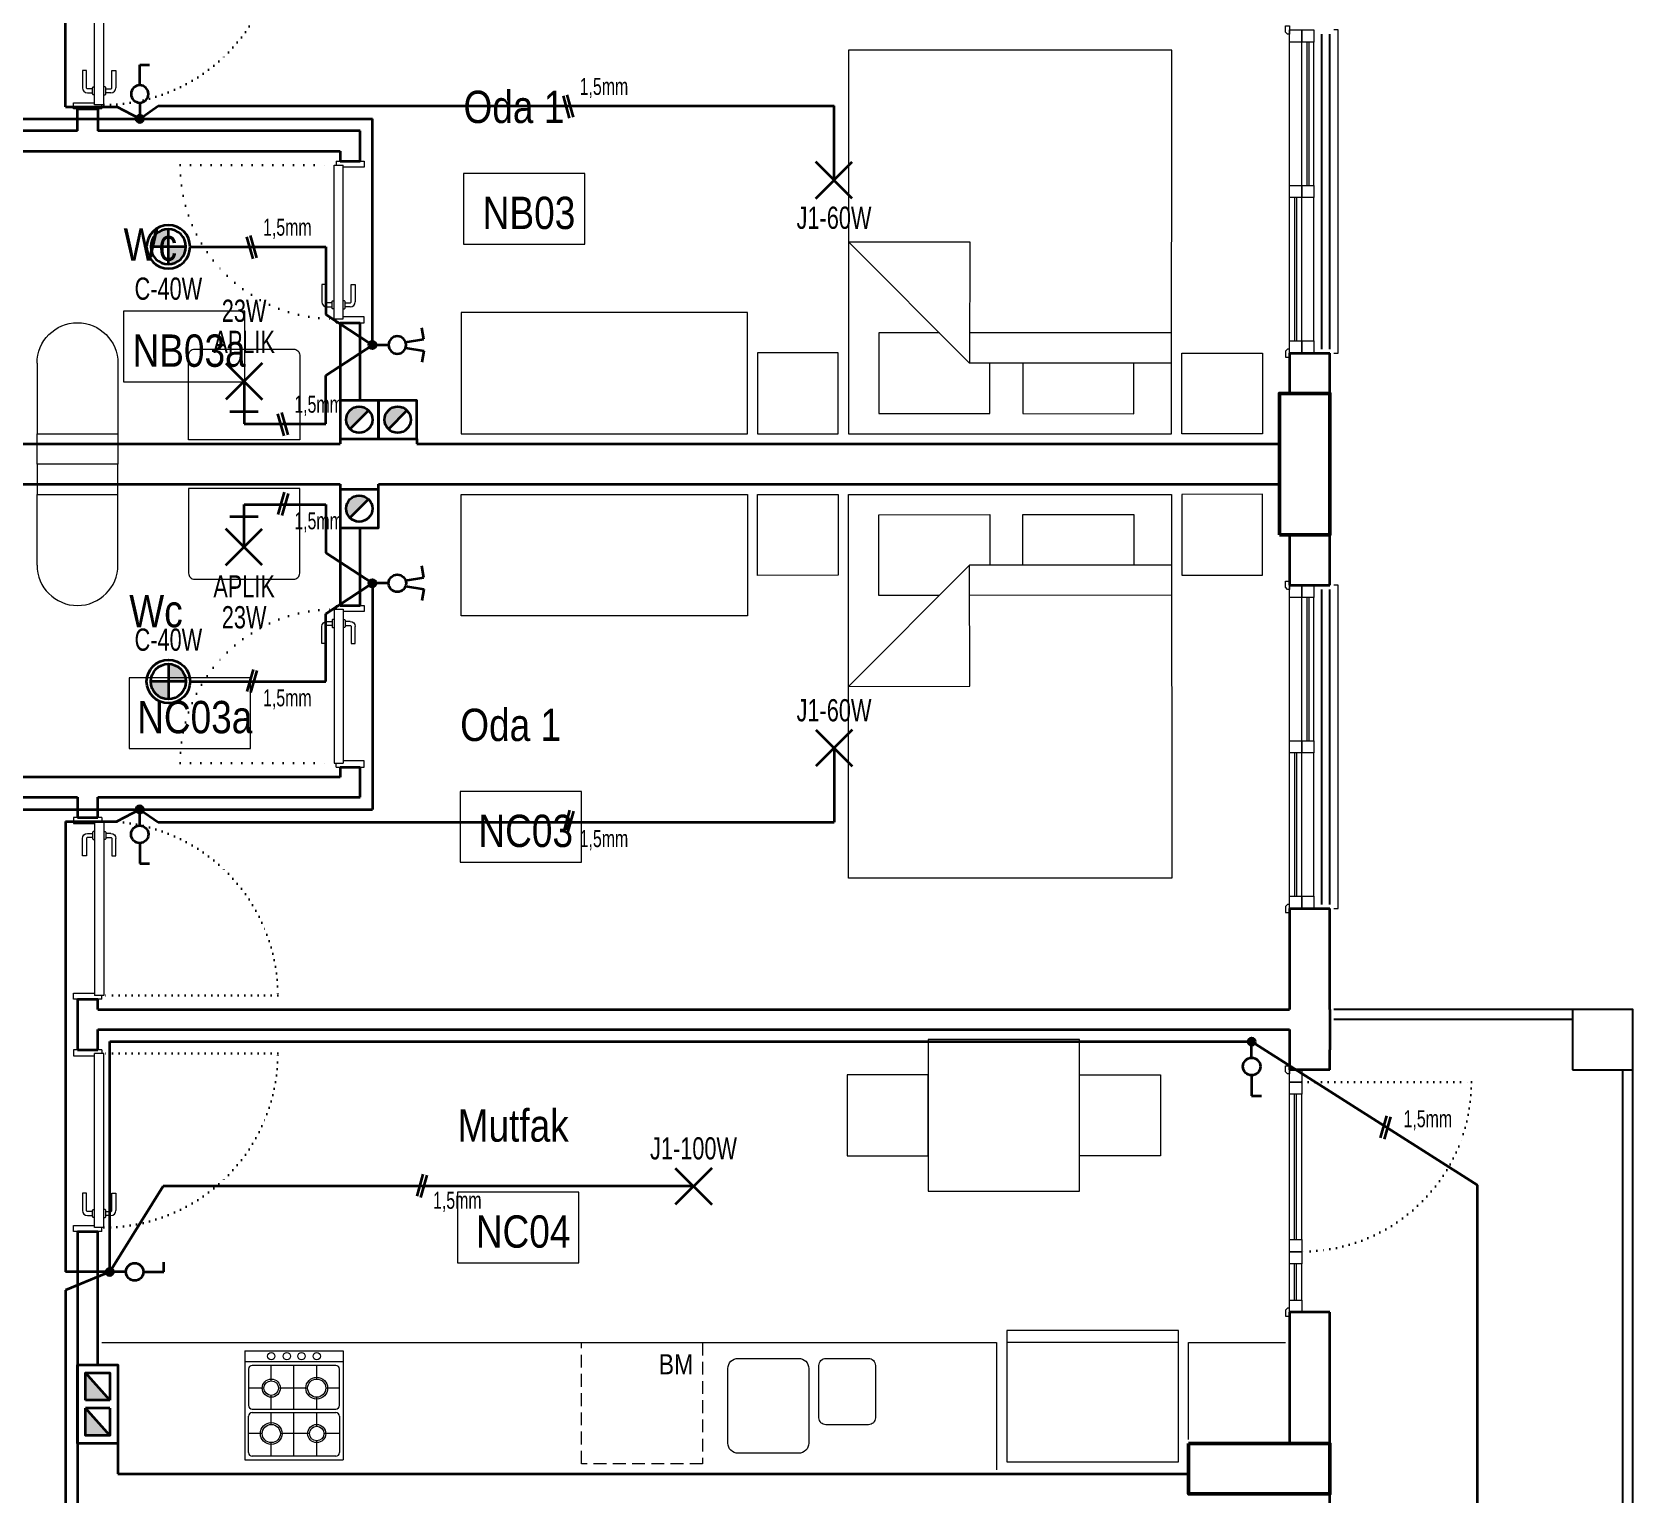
# Model space of a CAD drawing. Header units: millimetres. Extents: x 1852829 to 1882754, y -270850 to -231658.
# Drawn here: x 1862560 to 1863353, y -248341 to -247617 of the extents above; entities that cross this region are included whole.
import ezdxf
from ezdxf.enums import TextEntityAlignment as Align

# ---------------------------------------------------------------- set-up
doc = ezdxf.new("R2010")
doc.units = ezdxf.units.MM
for name, pattern in [('CONTINOUS', [0]), ('CONTINU', [0]), ('DASHED', [0.75, 0.5, -0.25]), ('DOT', [0.25, 0, -0.25]), ('izdüşüm arka', [3.175, 0, -3.175]), ('izdüşüm ön', [9.525, 6.35, -3.175])]:
    doc.linetypes.add(name, pattern=pattern)
for name, color, linetype, lineweight in [('a_ba', 6, 'Continuous', 50), ('a_doğrama', 251, 'Continuous', 20), ('a_duvar', 251, 'Continuous', 35), ('a_görünüş', 32, 'Continuous', 25), ('a_görünüş_ince', 8, 'Continuous', 20), ('a_izdüşüm_arka', 251, 'izdüşüm arka', 30), ('a_izdüşüm_ön', 6, 'izdüşüm ön', 9), ('a_not_mahal', 253, 'Continuous', 5), ('a_tefriş', 8, 'Continuous', 20), ('Aydınlatma', 4, 'CONTINOUS', 35), ('Aydınlatma_', 3, 'Continuous', 40), ('Priz', 6, 'CONTINOUS', 40), ('Topraklama', 3, 'DASHED', 40)]:
    doc.layers.add(name, color=color, linetype=linetype, lineweight=lineweight)
doc.styles.add('Grupcad', font='arial.ttf', dxfattribs={"width": 0.7})
doc.styles.add('OL', font='tsimplex.shx', dxfattribs={"width": 0.8, "height": 12})
doc.styles.get("Standard").update_dxf_attribs({"font": 'ARIALN.TTF'})

# ---------------------------------------------------------------- blocks, each defined once
blk = doc.blocks.new('K2')
at = {"layer": 'a_doğrama', "color": 251, "linetype": 'Continuous'}
for p, q in [((-13, 88.1), (-13, 1.9)), ((-13, 88.1), (-8.5, 88.1)), ((-12, 90), (-12, 88.1)), ((-12, 90), (-10, 90)), ((-8.5, 88.1), (-8.5, 1.9)), ((-13, 1.9), (-8.5, 1.9)), ((-12, 0), (-12, 1.9)), ((-12, 0), (-10, 0))]:
    blk.add_line(p, q, dxfattribs=at)
for points in [[(0, 90), (2, 90), (2, 87), (-8.5, 87)], [(0, 0), (2, 0), (2, 3), (-8.5, 3)]]:
    blk.add_lwpolyline(points, dxfattribs=at)
at = {"layer": 'a_doğrama', "color": 251}
for points in [[(-14, 80.1), (-16.5, 80.1, 0.414214), (-17, 79.6), (-17, 71.1), (-19, 71.1), (-19, 79.6)], [(-13, 83.1), (-13.5, 83.1, 0.414214), (-14, 82.6), (-14, 79.6, 0.414214), (-13.5, 79.1), (-13, 79.1)], [(-8.5, 83.1), (-8, 83.1, -0.414214), (-7.5, 82.6), (-7.5, 79.6, -0.414214), (-8, 79.1), (-8.5, 79.1)], [(-7.5, 80.1), (-5, 80.1, -0.414214), (-4.5, 79.6), (-4.5, 71.1), (-2.5, 71.1), (-2.5, 79.6)]]:
    blk.add_lwpolyline(points, format="xyb", dxfattribs=at)
for points in [[(-16.5, 82.1), (-14, 82.1)], [(-5, 82.1), (-7.5, 82.1)]]:
    blk.add_lwpolyline(points, dxfattribs=at)
for centre, start, end in [((-16.5, 79.6), 90, 180), ((-5, 79.6), 0, 90)]:
    blk.add_arc(centre, 2.5, start, end, dxfattribs=at)
at = {"layer": 'a_izdüşüm_arka', "color": 251}
blk.add_lwpolyline([(-99.2, 1.9), (-13, 1.9)], dxfattribs=at)
blk.add_arc((-13, 1.9), 86.2, 89.99996, 180, dxfattribs=at)
blk = doc.blocks.new('klozet')
at = {"layer": 'a_tefriş'}
blk.add_line((20, 0), (-20, 0), dxfattribs=at)
for points in [[(-20, 0), (-20, -15), (20, -15), (20, 0)], [(-20, -50), (-20, -15)], [(20, -50), (20, -15)]]:
    blk.add_lwpolyline(points, dxfattribs=at)
blk.add_arc((0, -50), 20, 180, 360, dxfattribs=at)
blk = doc.blocks.new('k_80')
at = {"layer": 'a_doğrama', "color": 251, "linetype": 'Continuous'}
for p, q in [((-80, 2), (-78.1, 2)), ((-80, 2), (-80, 0)), ((-78.1, 3), (-1.9, 3)), ((-78.1, 3), (-78.1, -1.5)), ((-1.9, 3), (-1.9, -1.5)), ((0, 2), (-1.9, 2)), ((0, 2), (0, 0)), ((-78.1, -1.5), (-1.9, -1.5))]:
    blk.add_line(p, q, dxfattribs=at)
at = {"layer": 'a_doğrama', "color": 251}
for points in [[(-70.1, 4), (-70.1, 6.5, -0.414214), (-69.6, 7), (-61.1, 7), (-61.1, 9), (-69.6, 9)], [(-73.1, 3), (-73.1, 3.5, -0.414214), (-72.6, 4), (-69.6, 4, -0.414214), (-69.1, 3.5), (-69.1, 3)], [(-73.1, -1.5), (-73.1, -2, 0.414214), (-72.6, -2.5), (-69.6, -2.5, 0.414214), (-69.1, -2), (-69.1, -1.5)], [(-70.1, -2.5), (-70.1, -5, 0.414214), (-69.6, -5.5), (-61.1, -5.5), (-61.1, -7.5), (-69.6, -7.5)]]:
    blk.add_lwpolyline(points, format="xyb", dxfattribs=at)
for points in [[(-72.1, 6.5), (-72.1, 4)], [(-72.1, -5), (-72.1, -2.5)]]:
    blk.add_lwpolyline(points, dxfattribs=at)
at = {"layer": 'a_doğrama', "color": 251, "linetype": 'Continuous'}
for points in [[(-80, -10), (-80, -12), (-77, -12), (-77, -1.5)], [(0, -10), (0, -12), (-3, -12), (-3, -1.5)]]:
    blk.add_lwpolyline(points, dxfattribs=at)
at = {"layer": 'a_doğrama', "color": 251}
for centre, start, end in [((-69.6, 6.5), 90, 180), ((-69.6, -5), 180, 270)]:
    blk.add_arc(centre, 2.5, start, end, dxfattribs=at)
at = {"layer": 'a_izdüşüm_arka', "color": 251, "linetype": 'DOT', "ltscale": 20}
blk.add_line((-1.9, 79.2), (-1.9, 3), dxfattribs=at)
blk.add_arc((-1.9, 3), 76.2, 90, 180, dxfattribs=at)
blk = doc.blocks.new('160p')
at = {"layer": 'a_doğrama', "color": 251}
for points in [[(-6, -6), (-6, 0), (-12, 0), (-12, -6)], [(0, -6), (0, 0), (-6, 0), (-6, -6)], [(-6, -83), (-6, -77), (-12, -77), (-12, -83)], [(0, -83), (0, -77), (-6, -77), (-6, -83)], [(-6, -160), (-6, -154), (-12, -154), (-12, -160)], [(0, -160), (0, -154), (-6, -154), (-6, -160)]]:
    blk.add_lwpolyline(points, close=True, dxfattribs=at)
for points in [[(2, -1), (2, 2), (0, 2), (0, -2), (1, -2), (2, -1)], [(-9.5, -6), (-9.5, -77)], [(-8.5, -6), (-8.5, -77)], [(-3.5, -83), (-3.5, -154)], [(-2.5, -83), (-2.5, -154)], [(2, -159), (2, -162), (0, -162), (0, -158), (1, -158), (2, -159)]]:
    blk.add_lwpolyline(points, dxfattribs=at)
at = {"layer": 'a_görünüş_ince', "color": 251}
for points in [[(-22, -160), (-24, -160), (-24, 0), (-22, 0)], [(-12, -77), (-12, -6)], [(-6, -77), (-6, -6)], [(-6, -77), (-6, -6)], [(0, -77), (0, -6)], [(-12, -154), (-12, -83)], [(-6, -154), (-6, -83)], [(-6, -154), (-6, -83)], [(0, -154), (0, -83)]]:
    blk.add_lwpolyline(points, dxfattribs=at)
blk = doc.blocks.new('kapı_120_c_blok')
at = {"layer": 'a_doğrama', "color": 251}
for points in [[(-2, 119), (-2, 122), (0, 122), (0, 118), (-1, 118), (-2, 119)], [(2.5, 114), (2.5, 96)], [(3.5, 114), (3.5, 96)], [(2.5, 84), (2.5, 12)], [(3.5, 84), (3.5, 12)], [(-2, 1), (-2, -2), (0, -2), (0, 2), (-1, 2), (-2, 1)]]:
    blk.add_lwpolyline(points, dxfattribs=at)
for points in [[(0, 114), (6, 114), (6, 120), (0, 120)], [(0, 90), (6, 90), (6, 96), (0, 96)], [(0, 84), (6, 84), (6, 90), (0, 90)], [(0, 6), (6, 6), (6, 12), (0, 12)], [(0, 0), (6, 0), (6, 6), (0, 6)]]:
    blk.add_lwpolyline(points, close=True, dxfattribs=at)
at = {"layer": 'a_görünüş_ince', "color": 251}
for points in [[(0, 114), (0, 96)], [(6, 114), (6, 96)], [(0, 84), (0, 12)], [(6, 84), (6, 12)]]:
    blk.add_lwpolyline(points, dxfattribs=at)
at = {"layer": 'a_izdüşüm_arka', "color": 251}
blk.add_lwpolyline([(6, 6), (90, 6)], dxfattribs=at)
blk.add_arc((6, 6), 84, 0, 90, dxfattribs=at)
blk = doc.blocks.new('baca_şönt')
at = {"layer": 'a_duvar'}
h = blk.add_hatch(color=256, dxfattribs=at)
h.dxf.hatch_style = 1
h.paths.add_polyline_path([(21.5, -5), (21.5, -17), (35, -17)])
h.paths.add_polyline_path([(4, -5), (4, -17), (17.5, -17)])
for p, q in [((4, -5), (17.5, -17)), ((17.5, -5), (17.5, -17)), ((21.5, -5), (21.5, -17)), ((21.5, -5), (35, -17))]:
    blk.add_line(p, q, dxfattribs=at)
blk.add_lwpolyline([(0, -21), (39, -21), (39, -1), (0, -1)], close=True, dxfattribs=at)
for points in [[(17.5, -5), (4, -5), (4, -17), (17.5, -17)], [(21.5, -17), (35, -17), (35, -5), (21.5, -5)]]:
    blk.add_lwpolyline(points, dxfattribs=at)
blk = doc.blocks.new('baca_müstakil')
at = {"layer": 'a_duvar'}
h = blk.add_hatch(color=256, dxfattribs=at)
h.dxf.hatch_style = 1
h.paths.add_polyline_path([(4.9, -4.9, 0.198912), (3, -9.5, 0.668179), (14.1, -14.1)])
blk.add_line((4.9, -4.9), (14.1, -14.1), dxfattribs=at)
blk.add_lwpolyline([(0, -19), (19, -19), (19, 0), (0, 0)], close=True, dxfattribs=at)
blk.add_circle((9.5, -9.5), 6.5, dxfattribs=at)
blk = doc.blocks.new('A$C2A0A03CE')
at = {"layer": 'a_tefriş'}
for p, q in [((-54, -24.3), (-54, 24.3)), ((-54, 24.3), (0, 24.3)), ((-48.6, 24.3), (-48.6, -24.3)), ((0, -24.3), (0, 24.3)), ((-46.8, 20.7), (-46.8, -20.7)), ((-27, 22.5), (-45, 22.5)), ((-35.55, 22.5), (-35.55, 15.75)), ((-25.2, -20.7), (-25.2, 20.7)), ((-23.4, -20.7), (-23.4, 20.7)), ((-21.6, 22.5), (-3.6, 22.5)), ((-13.05, 22.5), (-13.05, 14.85)), ((-1.8, 20.7), (-1.8, -20.7)), ((-40.05, 11.25), (-46.8, 11.25)), ((-25.2, 11.25), (-31.05, 11.25)), ((-16.65, 11.25), (-23.4, 11.25)), ((-1.8, 11.25), (-9.45, 11.25)), ((-25.2, 0), (-46.8, 0)), ((-35.55, 6.75), (-35.55, -7.65)), ((-1.8, 0), (-23.4, 0)), ((-13.05, 7.65), (-13.05, -6.75)), ((-39.15, -11.25), (-46.8, -11.25)), ((-35.55, -14.85), (-35.55, -22.5)), ((-25.2, -11.25), (-31.95, -11.25)), ((-17.55, -11.25), (-23.4, -11.25)), ((-13.05, -15.75), (-13.05, -22.5)), ((-1.8, -11.25), (-8.55, -11.25)), ((-45, -22.5), (-27, -22.5)), ((-3.6, -22.5), (-21.6, -22.5)), ((-54, -24.3), (0, -24.3))]:
    blk.add_line(p, q, dxfattribs=at)
for centre, radius in [((-35.55, 11.25), 5.4), ((-51.39, 11.25), 1.8), ((-35.55, 11.25), 4.5), ((-13.05, 11.25), 4.5), ((-13.05, 11.25), 3.6), ((-51.39, 3.75), 1.8), ((-51.39, -3.53), 1.8), ((-35.55, -11.25), 4.5), ((-35.55, -11.25), 3.6), ((-13.05, -11.25), 5.4), ((-13.05, -11.25), 4.5), ((-51.39, -11.25), 1.8)]:
    blk.add_circle(centre, radius, dxfattribs=at)
for centre, start, end in [((-45, 20.7), 90, 180), ((-27, 20.7), 0, 90), ((-21.6, 20.7), 90, 180), ((-3.6, 20.7), 0, 90), ((-45, -20.7), 180, 270), ((-27, -20.7), 270, 0), ((-21.6, -20.7), 180, 270), ((-3.6, -20.7), 270, 0)]:
    blk.add_arc(centre, 1.8, start, end, dxfattribs=at)
blk = doc.blocks.new('tefriş_yatak_çift')
at = {"layer": 'a_tefriş'}
for points in [[(-85, -5), (-85, -45), (-125, -45), (-125, -5)], [(80, -195), (80, -5), (-80, -5), (-80, -195)], [(85, -5), (85, -45), (125, -45), (125, -5)]]:
    blk.add_lwpolyline(points, close=True, dxfattribs=at)
for points in [[(-6.28, -40), (-6.28, -15), (-61.28, -15), (-61.28, -40)], [(35, -55), (65, -55), (65, -15), (10, -15), (10, -40)], [(-80, -40), (20, -40), (80, -100), (20, -100), (20, -40)], [(-80, -55), (20, -55)]]:
    blk.add_lwpolyline(points, dxfattribs=at)
blk = doc.blocks.new('J1-20W')
at = {"layer": 'Aydınlatma', "color": 1, "linetype": 'CONTINU'}
for p, q in [((9, 9), (-9, -9)), ((-9, 9), (9, -9))]:
    blk.add_line(p, q, dxfattribs=at)
at = {"layer": 'Aydınlatma', "linetype": 'CONTINU', "style": 'Grupcad', "width": 0.7, "flags": 8}
blk.add_attdef('J1-20W', text='', height=11, dxfattribs=at).set_placement((0, 18.75), align=Align.MIDDLE_CENTER)
blk = doc.blocks.new('C-20W')
at = {"layer": 'Aydınlatma', "linetype": 'CONTINU'}
h = blk.add_hatch(color=1, dxfattribs=at)
h.paths.add_polyline_path([(8.7, 0), (0, 0), (0, 8.7, -0.414214)])
h.paths.add_polyline_path([(0, -8.7, -0.414214), (-8.7, 0), (0, 0)])
at = {"layer": 'Aydınlatma', "color": 1, "linetype": 'CONTINU'}
for p, q in [((0, 8.7), (0, -8.7)), ((8.7, 0), (-8.7, 0))]:
    blk.add_line(p, q, dxfattribs=at)
at = {"layer": 'Aydınlatma', "linetype": 'CONTINU'}
blk.add_circle((0, 0), 10.75, dxfattribs=at)
at = {"layer": 'Aydınlatma', "color": 1, "linetype": 'CONTINU'}
blk.add_circle((0, 0), 8.7, dxfattribs=at)
at = {"layer": 'Aydınlatma', "linetype": 'CONTINU', "style": 'Grupcad', "width": 0.7, "flags": 8}
blk.add_attdef('C-40W', text='', height=11, dxfattribs=at).set_placement((0, 20.75), align=Align.MIDDLE_CENTER)
blk = doc.blocks.new('APLIK dahili tip1-23W')
at = {"layer": 'Aydınlatma', "color": 1, "linetype": 'CONTINU'}
for p, q in [((9, 24), (-9, 6)), ((-9, 24), (9, 6))]:
    blk.add_line(p, q, dxfattribs=at)
at = {"layer": 'Aydınlatma', "linetype": 'CONTINU'}
for p, q in [((0, 15), (0, 0)), ((-7, 0), (7, 0)), ((0, 0), (0, 0))]:
    blk.add_line(p, q, dxfattribs=at)
at = {"layer": 'Aydınlatma', "linetype": 'CONTINU', "style": 'Grupcad', "width": 0.7, "flags": 8}
for tag, p in [('23W', (0, 49.96)), ('APLIK', (0, 34.54))]:
    blk.add_attdef(tag, text='', height=11, dxfattribs=at).set_placement(p, align=Align.MIDDLE_CENTER)
blk = doc.blocks.new('NORMAL ANAHTAR')
at = {"layer": 'Aydınlatma', "color": 6, "linetype": 'CONTINU'}
for p, q in [((0, 18.76), (-4.86, 18.76)), ((0, 8.64), (0, 18.76))]:
    blk.add_line(p, q, dxfattribs=at)
blk.add_circle((0, 4.32), 4.32, dxfattribs=at)
blk = doc.blocks.new('KOMUTATOR ANAHTAR')
at = {"layer": 'Aydınlatma', "color": 6, "linetype": 'CONTINU'}
for p, q in [((-2.88, 17.46), (-8.56, 16.51)), ((-1.36, 8.42), (-2.88, 17.46)), ((1.36, 8.42), (2.88, 17.46)), ((2.88, 17.46), (8.56, 16.51))]:
    blk.add_line(p, q, dxfattribs=at)
blk.add_circle((0, 4.32), 4.32, dxfattribs=at)
blk = doc.blocks.new('BUAT (Enerji)')
at = {"layer": 'Priz', "linetype": 'CONTINU'}
h = blk.add_hatch(color=256, dxfattribs=at)
edge = h.paths.add_edge_path()
edge.add_arc((0, 0), 1.75, 0, 360)
blk.add_circle((0, 0), 1.75, dxfattribs=at)

msp = doc.modelspace()

# ---------------------------------------------------------------- linework, layer by layer
at = {"layer": 'a_ba', "color": 253}
for points in [[(1863177.71, -247866.28), (1863202.71, -247866.28), (1863202.71, -247796.28), (1863177.71, -247796.28)], [(1863132.71, -248316.28), (1863132.71, -248341.28), (1863202.71, -248341.28), (1863202.71, -248316.28)]]:
    msp.add_lwpolyline(points, close=True, dxfattribs=at)
at = {"layer": 'a_duvar'}
for p, q in [((1862582.71, -247666.28), (1862582.71, -247655.28)), ((1862592.71, -247655.28), (1862592.71, -247666.28)), ((1862582.71, -247666.28), (1862447.71, -247666.28)), ((1862722.71, -247666.28), (1862592.71, -247666.28)), ((1862722.71, -247681.28), (1862722.71, -247666.28)), ((1862462.71, -247676.28), (1862712.71, -247676.28)), ((1862712.71, -247676.28), (1862712.71, -247681.28)), ((1862712.71, -247761.28), (1862712.71, -247821.28)), ((1862722.71, -247799.78), (1862722.71, -247761.28)), ((1863182.71, -247776.28), (1863182.71, -247796.28)), ((1863202.71, -247796.28), (1863202.71, -247776.28)), ((1862542.71, -247821.28), (1862712.71, -247821.28)), ((1862750.71, -247821.28), (1863177.71, -247821.28)), ((1862542.71, -247841.28), (1862712.71, -247841.28)), ((1862712.71, -247841.28), (1862712.71, -247901.28)), ((1862731.71, -247841.28), (1863177.71, -247841.28)), ((1862731.71, -247843.78), (1862731.71, -247841.28)), ((1862722.71, -247901.28), (1862722.71, -247862.78)), ((1863182.71, -247866.28), (1863182.71, -247891.28)), ((1863202.71, -247891.28), (1863202.71, -247866.28)), ((1862712.71, -247896.28), (1862712.71, -247901.28)), ((1862712.71, -247986.28), (1862462.71, -247986.28)), ((1862712.71, -247981.28), (1862712.71, -247986.28)), ((1862722.71, -247996.28), (1862722.71, -247981.28)), ((1862447.71, -247996.28), (1862582.71, -247996.28)), ((1862582.71, -247996.28), (1862582.71, -248006.28)), ((1862592.71, -248006.28), (1862592.71, -247996.28)), ((1862592.71, -247996.28), (1862722.71, -247996.28)), ((1863182.71, -248051.28), (1863182.71, -248101.28)), ((1863202.71, -248101.28), (1863202.71, -248051.28)), ((1862582.71, -248096.28), (1862582.71, -248121.28)), ((1862592.71, -248101.28), (1862592.71, -248096.28)), ((1862592.71, -248101.28), (1863182.71, -248101.28)), ((1863202.71, -248101.28), (1863202.71, -248101.28)), ((1863202.71, -248101.28), (1863202.71, -248121.28)), ((1862592.71, -248121.28), (1862592.71, -248111.28)), ((1862592.71, -248111.28), (1863182.71, -248111.28)), ((1863182.71, -248111.28), (1863182.71, -248131.28)), ((1863202.71, -248121.28), (1863202.71, -248121.28)), ((1863202.71, -248131.28), (1863202.71, -248121.28)), ((1862582.71, -248211.28), (1862582.71, -248351.28)), ((1862592.71, -248277.28), (1862592.71, -248211.28)), ((1863182.71, -248251.28), (1863182.71, -248316.28)), ((1863202.71, -248426.28), (1863202.71, -248251.28)), ((1862602.71, -248331.28), (1863132.71, -248331.28))]:
    msp.add_line(p, q, dxfattribs=at)
for points in [[(1862582.71, -247655.28), (1862592.71, -247655.28)], [(1862712.71, -247681.28), (1862722.71, -247681.28)], [(1862712.71, -247761.28), (1862722.71, -247761.28)], [(1863182.71, -247776.28), (1863202.71, -247776.28)], [(1862750.71, -247818.78), (1862750.71, -247821.28)], [(1863182.71, -247891.28), (1863202.71, -247891.28)], [(1862712.71, -247901.28), (1862722.71, -247901.28)], [(1862712.71, -247981.28), (1862722.71, -247981.28)], [(1862582.71, -248006.28), (1862592.71, -248006.28)], [(1863182.71, -248051.28), (1863202.71, -248051.28)], [(1862582.71, -248096.28), (1862592.71, -248096.28)], [(1862582.71, -248121.28), (1862592.71, -248121.28)], [(1863202.71, -248131.28), (1863182.71, -248131.28)], [(1862582.71, -248211.28), (1862592.71, -248211.28)], [(1863202.71, -248251.28), (1863182.71, -248251.28)], [(1862602.71, -248316.28), (1862602.71, -248331.28)]]:
    msp.add_lwpolyline(points, dxfattribs=at)
at = {"layer": 'a_görünüş', "color": 251}
for points in [[(1863198.71, -247774.28), (1863198.71, -247618.29)], [(1863202.71, -247774.28), (1863202.71, -247618.29)], [(1863198.71, -248049.28), (1863198.71, -247893.29)], [(1863202.71, -248049.28), (1863202.71, -247893.29)], [(1863322.71, -248101.28), (1863204.71, -248101.28)], [(1863322.71, -248106.28), (1863204.71, -248106.28)], [(1863347.71, -248691.28), (1863347.71, -248131.28)], [(1863352.71, -248691.28), (1863352.71, -248131.28)]]:
    msp.add_lwpolyline(points, dxfattribs=at)
msp.add_lwpolyline([(1863322.71, -248131.28), (1863352.71, -248131.28), (1863352.71, -248101.28), (1863322.71, -248101.28)], close=True, dxfattribs=at)
at = {"layer": 'a_izdüşüm_ön', "color": 251}
msp.add_lwpolyline([(1862892.18, -248266.28), (1862892.18, -248326.28), (1862832.18, -248326.28), (1862832.18, -248266.28)], close=True, dxfattribs=at)
at = {"layer": 'a_not_mahal'}
for points in [[(1862833.8, -247687.36), (1862773.8, -247687.36), (1862773.8, -247722.36), (1862833.8, -247722.36)], [(1862665.56, -247755.57), (1862605.56, -247755.57), (1862605.56, -247790.57), (1862665.56, -247790.57)], [(1862668.35, -247937.05), (1862608.35, -247937.05), (1862608.35, -247972.05), (1862668.35, -247972.05)], [(1862832.18, -247993.39), (1862772.18, -247993.39), (1862772.18, -248028.39), (1862832.18, -248028.39)], [(1862830.9, -248191.8), (1862770.9, -248191.8), (1862770.9, -248226.8), (1862830.9, -248226.8)]]:
    msp.add_lwpolyline(points, close=True, dxfattribs=at)
at = {"layer": 'a_tefriş'}
for p, q in [((1862594.71, -248266.28), (1863037.71, -248266.28)), ((1863132.71, -248266.28), (1863180.71, -248266.28))]:
    msp.add_line(p, q, dxfattribs=at)
for points in [[(1862772.71, -247756.21), (1862772.71, -247816.21), (1862914.32, -247816.21), (1862914.32, -247756.21)], [(1862772.71, -247906.34), (1862772.71, -247846.34), (1862914.32, -247846.34), (1862914.32, -247906.34)], [(1863078.75, -248191.28), (1863078.75, -248116.28), (1863003.75, -248116.28), (1863003.75, -248191.28)], [(1863003.75, -248173.78), (1863003.75, -248133.78), (1862963.75, -248133.78), (1862963.75, -248173.78)], [(1863118.75, -248173.78), (1863078.75, -248173.78), (1863078.75, -248133.78), (1863118.75, -248133.78)]]:
    msp.add_lwpolyline(points, close=True, dxfattribs=at)
for points in [[(1862692.71, -247819.28), (1862637.71, -247819.28), (1862637.71, -247777.28, -0.414214), (1862640.71, -247774.28), (1862689.71, -247774.28, -0.414214), (1862692.71, -247777.28)], [(1862692.71, -247843.28), (1862637.71, -247843.28), (1862637.71, -247885.28, 0.414214), (1862640.71, -247888.28), (1862689.71, -247888.28, 0.414214), (1862692.71, -247885.28)]]:
    msp.add_lwpolyline(points, format="xyb", close=True, dxfattribs=at)
for points in [[(1863037.71, -248266.28), (1863037.71, -248329.28)], [(1863127.71, -248325.28), (1863127.71, -248260.28), (1863042.71, -248260.28), (1863042.71, -248325.28), (1863127.71, -248325.28), (1863127.71, -248266.28), (1863042.71, -248266.28)], [(1863132.71, -248314.28), (1863132.71, -248266.28)]]:
    msp.add_lwpolyline(points, dxfattribs=at)
for points in [[(1862944.71, -248316.1, -0.414214), (1862939.71, -248321.1), (1862909.71, -248321.1, -0.414214), (1862904.71, -248316.1), (1862904.71, -248279.1, -0.414214), (1862909.71, -248274.1), (1862939.71, -248274.1, -0.414214), (1862944.71, -248279.1), (1862944.71, -248316.1)], [(1862977.71, -248303.5, -0.414214), (1862974.21, -248307), (1862953.21, -248307, -0.414214), (1862949.71, -248303.5), (1862949.71, -248277.6, -0.414214), (1862953.21, -248274.1), (1862974.21, -248274.1, -0.414214), (1862977.71, -248277.6), (1862977.71, -248303.5)]]:
    msp.add_lwpolyline(points, format="xyb", dxfattribs=at)
at = {"layer": 'Aydınlatma'}
for p, q in [((1862576.71, -247654.28), (1862576.71, -247431.28)), ((1862576.71, -247654.28), (1862602.23, -247654.28)), ((1862613.54, -247660.28), (1862602.23, -247654.28)), ((1862613.54, -247660.28), (1862622.71, -247653.9)), ((1862622.71, -247653.9), (1862957.21, -247653.9)), ((1862957.21, -247690.65), (1862957.21, -247653.9)), ((1862431.71, -247660.28), (1862728.71, -247660.28)), ((1862728.71, -247772.29), (1862728.71, -247660.28)), ((1862638.46, -247723.62), (1862705.68, -247723.62)), ((1862705.68, -247723.62), (1862705.68, -247757.21)), ((1862728.71, -247772.29), (1862705.68, -247757.21)), ((1862728.71, -247772.29), (1862705.68, -247787.36)), ((1862705.68, -247811.28), (1862705.68, -247787.36)), ((1862665.21, -247805.28), (1862665.21, -247811.28)), ((1862665.21, -247811.28), (1862705.68, -247811.28)), ((1862665.21, -247857.28), (1862665.21, -247851.28)), ((1862665.21, -247851.28), (1862705.68, -247851.28)), ((1862705.68, -247851.28), (1862705.68, -247875.2)), ((1862728.71, -247890.27), (1862705.68, -247875.2)), ((1862728.71, -247890.27), (1862705.68, -247905.35)), ((1862728.71, -247890.27), (1862728.71, -248002.28)), ((1862705.68, -247938.94), (1862705.68, -247905.35)), ((1862638.46, -247938.94), (1862705.68, -247938.94)), ((1862957.21, -247971.9), (1862957.21, -248008.66)), ((1862431.71, -248002.28), (1862728.71, -248002.28)), ((1862613.54, -248002.28), (1862602.23, -248008.28)), ((1862613.54, -248002.28), (1862622.71, -248008.66)), ((1862576.71, -248008.28), (1862602.23, -248008.28)), ((1862576.71, -248008.28), (1862576.71, -248231.28)), ((1862622.71, -248008.66), (1862957.21, -248008.66)), ((1862598.71, -248117.28), (1863163.94, -248117.28)), ((1862598.71, -248231.28), (1862598.71, -248117.28)), ((1863275.68, -248188.33), (1863163.94, -248117.28)), ((1862625.15, -248188.87), (1862598.71, -248231.28)), ((1862887.66, -248188.87), (1862625.15, -248188.87)), ((1863275.68, -248396.4), (1863275.68, -248188.33)), ((1862598.71, -248231.28), (1862576.71, -248231.28)), ((1862598.71, -248231.28), (1862576.71, -248240.35)), ((1862576.71, -248240.35), (1862576.71, -248346.77))]:
    msp.add_line(p, q, dxfattribs=at)
at = {"layer": 'Aydınlatma', "color": 6}
for p, q in [((1862613.54, -247652.28), (1862613.54, -247660.28)), ((1862736.71, -247772.29), (1862728.71, -247772.29)), ((1862736.71, -247890.27), (1862728.71, -247890.27)), ((1862613.54, -248010.28), (1862613.54, -248002.28)), ((1863163.94, -248125.28), (1863163.94, -248117.28)), ((1862606.71, -248231.28), (1862598.71, -248231.28))]:
    msp.add_line(p, q, dxfattribs=at)
at = {"layer": 'Aydınlatma', "color": 3}
for p, q in [((1862826.32, -247659.94), (1862823.23, -247648.94)), ((1862828.25, -247659.4), (1862825.15, -247648.4)), ((1862669.6, -247729.66), (1862666.5, -247718.66)), ((1862671.52, -247729.12), (1862668.42, -247718.12)), ((1862685.07, -247817.32), (1862681.97, -247806.32)), ((1862686.99, -247816.78), (1862683.89, -247805.78)), ((1862685.07, -247845.24), (1862681.97, -247856.24)), ((1862686.99, -247845.78), (1862683.89, -247856.78)), ((1862669.6, -247932.9), (1862666.5, -247943.9)), ((1862671.52, -247933.44), (1862668.42, -247944.44)), ((1862826.32, -248002.62), (1862823.23, -248013.62)), ((1862828.25, -248003.16), (1862825.15, -248014.16)), ((1863230.74, -248153.95), (1863227.64, -248164.95)), ((1863232.67, -248154.5), (1863229.57, -248165.49)), ((1862753.72, -248182.83), (1862750.62, -248193.82)), ((1862755.64, -248183.37), (1862752.55, -248194.37))]:
    msp.add_line(p, q, dxfattribs=at)

# ---------------------------------------------------------------- block references
at = {"xscale": -1, "rotation": 180}
msp.add_blockref('kapı_120_c_blok', (1863182.71, -248131.28), dxfattribs=at)
at = {"layer": 'a_duvar', "xscale": -1}
for p in [(1863182.71, -247616.28), (1863182.71, -247891.28)]:
    msp.add_blockref('160p', p, dxfattribs=at)
at = {"layer": 'a_duvar', "rotation": 270}
for p in [(1862731.71, -247799.78), (1862750.71, -247799.78), (1862731.71, -247843.78)]:
    msp.add_blockref('baca_müstakil', p, dxfattribs=at)
at = {"layer": 'a_duvar', "xscale": -1, "rotation": 270}
msp.add_blockref('baca_şönt', (1862603.71, -248316.28), dxfattribs=at)
at = {"layer": 'a_izdüşüm_arka', "ltscale": 5}
for name, p, rotation in [('K2', (1862582.71, -247565.28), 179.9992036878906), ('k_80', (1862712.71, -247681.28), 90), ('K2', (1862582.71, -248121.28), 179.9992036878906)]:
    msp.add_blockref(name, p, dxfattribs=dict(at, rotation=rotation))
at = {"layer": 'a_izdüşüm_arka', "ltscale": 5, "xscale": -1}
for name, p, rotation in [('k_80', (1862712.71, -247981.28), 90), ('K2', (1862582.71, -248096.28), 0.0007963121093723657)]:
    msp.add_blockref(name, p, dxfattribs=dict(at, rotation=rotation))
at = {"layer": 'a_tefriş', "extrusion": (0, 0, -1), "xscale": -1, "zscale": -1, "rotation": 180.0301700967464}
msp.add_blockref('tefriş_yatak_çift', (-1863044.32, -247821.28), dxfattribs=at)
at = {"layer": 'a_tefriş', "color": 113, "xscale": -1, "rotation": 179.999203660538}
msp.add_blockref('klozet', (1862582.71, -247831.28), dxfattribs=at)
at = {"layer": 'a_tefriş', "color": 113}
for name, p, rotation in [('klozet', (1862582.71, -247831.28), 0.0007963394619744455), ('A$C2A0A03CE', (1862689.89, -248324.4), 270.0007963271045)]:
    msp.add_blockref(name, p, dxfattribs=dict(at, rotation=rotation))
at = {"layer": 'a_tefriş', "extrusion": (0, 0, -1), "zscale": -1, "rotation": 359.9698299032536}
msp.add_blockref('tefriş_yatak_çift', (-1863044.32, -247841.28), dxfattribs=at)
at = {"layer": 'Aydınlatma', "linetype": 'CONTINU', "xscale": -1}
msp.add_blockref('NORMAL ANAHTAR', (1862613.54, -247652.28), dxfattribs=at)
at = {"layer": 'Aydınlatma', "linetype": 'CONTINU'}
ref = msp.add_blockref('J1-20W', (1862957.21, -247690.65), dxfattribs=dict(at, xscale=-1, rotation=180))
ref.add_attrib('J1-20W', 'J1-60W', dxfattribs={"layer": 'Aydınlatma_', "color": 4, "linetype": 'CONTINU', "height": 11, "style": 'Grupcad', "width": 0.7}).set_placement((1862957.21, -247709.26), align=Align.MIDDLE_CENTER)
ref = msp.add_blockref('C-20W', (1862627.71, -247723.62), dxfattribs=dict(at, xscale=-1, rotation=180))
ref.add_attrib('C-20W', 'C-40W', dxfattribs={"layer": 'Aydınlatma_', "color": 4, "linetype": 'Continuous', "height": 11, "style": 'Grupcad', "width": 0.7}).set_placement((1862627.71, -247744.37), align=Align.MIDDLE_CENTER)
ref = msp.add_blockref('APLIK dahili tip1-23W', (1862665.21, -247805.28), dxfattribs=at)
ref.add_attrib('APLIK', 'APLIK', dxfattribs={"layer": 'Aydınlatma_', "color": 4, "linetype": 'ByBlock', "height": 11, "style": 'Grupcad', "width": 0.7}).set_placement((1862665.21, -247770.74), align=Align.MIDDLE_CENTER)
ref.add_attrib('23W', '23W', dxfattribs={"layer": 'Aydınlatma_', "color": 4, "linetype": 'ByBlock', "height": 11, "style": 'Grupcad', "width": 0.7}).set_placement((1862665.21, -247755.32), align=Align.MIDDLE_CENTER)
at = {"layer": 'Aydınlatma', "linetype": 'CONTINU', "xscale": -1, "rotation": 270}
msp.add_blockref('KOMUTATOR ANAHTAR', (1862736.71, -247772.29), dxfattribs=at)
at = {"layer": 'Aydınlatma', "linetype": 'CONTINU'}
ref = msp.add_blockref('APLIK dahili tip1-23W', (1862665.21, -247857.28), dxfattribs=dict(at, xscale=-1, rotation=180))
ref.add_attrib('APLIK', 'APLIK', dxfattribs={"layer": 'Aydınlatma_', "color": 4, "linetype": 'ByBlock', "height": 11, "style": 'Grupcad', "width": 0.7}).set_placement((1862665.21, -247891.82), align=Align.MIDDLE_CENTER)
ref.add_attrib('23W', '23W', dxfattribs={"layer": 'Aydınlatma_', "color": 4, "linetype": 'ByBlock', "height": 11, "style": 'Grupcad', "width": 0.7}).set_placement((1862665.21, -247907.09), align=Align.MIDDLE_CENTER)
for name, p, rotation in [('KOMUTATOR ANAHTAR', (1862736.71, -247890.27), 270), ('NORMAL ANAHTAR', (1862613.54, -248010.28), 180), ('NORMAL ANAHTAR', (1863163.94, -248125.28), 179.9999999999999), ('NORMAL ANAHTAR', (1862606.71, -248231.28), 269.9999999999999)]:
    msp.add_blockref(name, p, dxfattribs=dict(at, rotation=rotation))
ref = msp.add_blockref('C-20W', (1862627.71, -247938.94), dxfattribs=at)
ref.add_attrib('C-20W', 'C-40W', dxfattribs={"layer": 'Aydınlatma_', "color": 4, "linetype": 'Continuous', "height": 11, "style": 'Grupcad', "width": 0.7}).set_placement((1862627.71, -247918.19), align=Align.MIDDLE_CENTER)
ref = msp.add_blockref('J1-20W', (1862957.21, -247971.9), dxfattribs=at)
ref.add_attrib('J1-20W', 'J1-60W', dxfattribs={"layer": 'Aydınlatma_', "color": 4, "linetype": 'CONTINU', "height": 11, "style": 'Grupcad', "width": 0.7}).set_placement((1862957.21, -247953.16), align=Align.MIDDLE_CENTER)
at = {"layer": 'Priz', "color": 4, "linetype": 'CONTINU', "xscale": -1, "rotation": 180}
for p in [(1862613.54, -247660.28), (1862728.71, -247772.29)]:
    msp.add_blockref('BUAT (Enerji)', p, dxfattribs=at)
at = {"layer": 'Priz', "color": 4, "linetype": 'CONTINU'}
for p in [(1862728.71, -247890.27), (1862613.54, -248002.28), (1863163.94, -248117.28), (1862598.71, -248231.28)]:
    msp.add_blockref('BUAT (Enerji)', p, dxfattribs=at)
at = {"layer": 'Topraklama'}
msp.add_blockref('J1-20W', (1862887.66, -248188.87), dxfattribs=at).add_auto_attribs({'J1-20W': 'J1-100W'})

# ---------------------------------------------------------------- texts
at = {"layer": 'a_not_mahal'}
for s, height, p in [('Oda 1', 16, (1862773.8, -247662.36)), ('Wc', 16, (1862605.56, -247730.57)), ('Wc', 16, (1862608.35, -247912.05)), ('Oda 1', 16, (1862772.18, -247968.39)), ('Mutfak', 16, (1862770.9, -248166.8)), ('BM', 10, (1862870.39, -248282.04))]:
    msp.add_text(s, height=height, dxfattribs=at).set_placement(p)
for s, p in [('NB03', (1862806.23, -247714.86)), ('NB03a', (1862637.98, -247783.07)), ('NC03a', (1862640.78, -247964.55)), ('NC03', (1862804.6, -248020.89)), ('NC04', (1862803.32, -248219.3))]:
    msp.add_text(s, height=16, rotation=360, dxfattribs=at).set_placement(p, align=Align.CENTER)
at = {"layer": 'Priz', "color": 3, "linetype": 'CONTINU', "style": 'OL', "width": 0.7}
for p in [(1862831.31, -247648.43), (1862674.58, -247718.15), (1862690.05, -247805.81)]:
    msp.add_text('1,5mm', height=8.4, dxfattribs=at).set_placement(p)
for p in [(1862690.05, -247863.55), (1862674.58, -247951.21), (1862831.31, -248020.93), (1863239.15, -248159.65), (1862758.72, -248200.04)]:
    msp.add_text('1,5mm', height=8.4, rotation=360, dxfattribs=at).set_placement(p)

doc.saveas('drawing.dxf')
